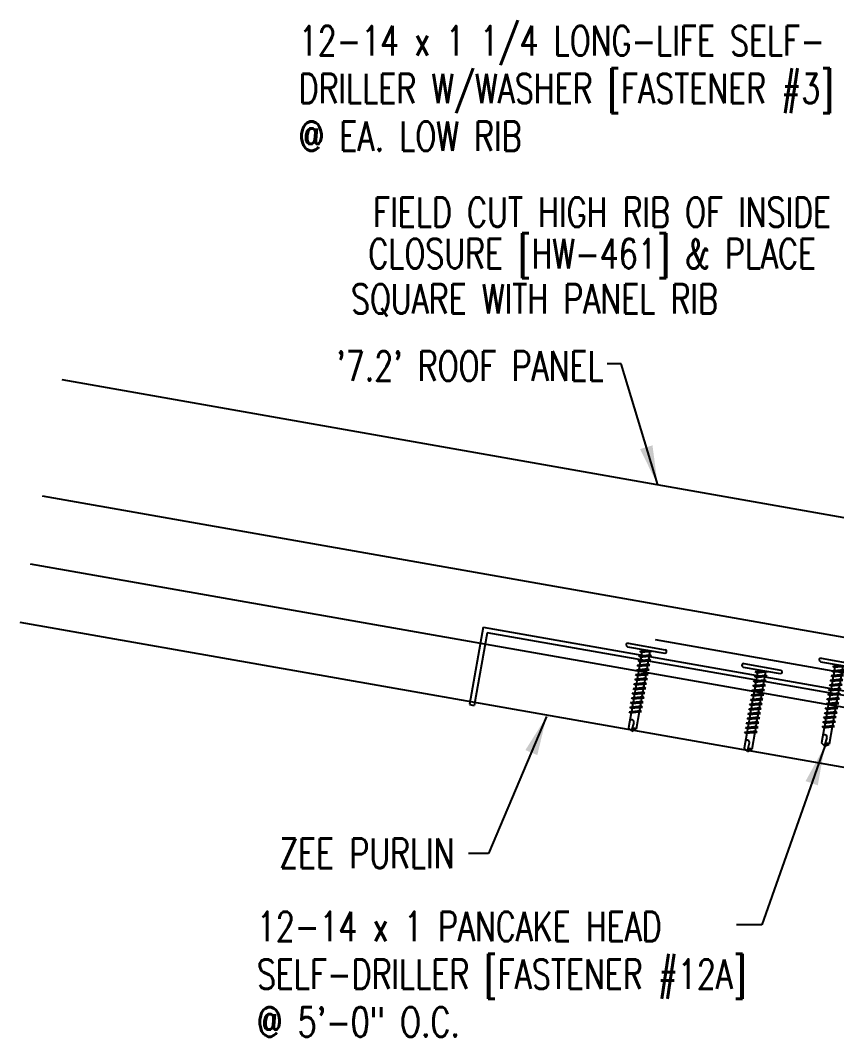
# Model space of a CAD drawing. Header units: inches. Extents: x -33163 to 19162, y -8858 to 30669.
# Drawn here: x -17025.27 to -17014.89, y 18030.15 to 18043.07 of the extents above; entities that cross this region are included whole.
import ezdxf
from ezdxf.enums import TextEntityAlignment as Align

# ---------------------------------------------------------------- set-up
doc = ezdxf.new("R2010")
doc.units = ezdxf.units.IN
doc.layers.get('0').update_dxf_attribs({"color": 9, "lineweight": 0})
for name, color, linetype in [('20 - 7.2 PANEL', 5, 'Continuous'), ('FASTENER', 9, 'Continuous'), ('PURLIN', 1, 'Continuous'), ('STLA', 12, 'Continuous'), ('TEXT', 7, 'Continuous'), ('TRIM', 4, 'Continuous')]:
    doc.layers.add(name, color=color, linetype=linetype)
doc.styles.add('TEXT', font='SIMPLEX.shx', dxfattribs={"width": 0.75, "height": 0.375})
doc.styles.add('TEXT1', font='ROMANS.shx', dxfattribs={"width": 0.75, "height": 0.375})
doc.dimstyles.new('DETAIL$7', dxfattribs={"dimscale": 4, "dimtxt": 0.375, "dimasz": 0.125, "dimexe": 0.0625, "dimexo": 0.0625, "dimgap": 0.0625, "dimtad": 1, "dimdec": 4, "dimzin": 3, "dimdsep": 46, "dimlunit": 4, "dimtxsty": 'TEXT', "dimblk": 'ARCHTICK', "dimcen": 0.0625, "dimclrd": 7, "dimclre": 7, "dimclrt": 2, "dimadec": 0, "dimazin": 0, "dimtfac": 0.6, "dimtdec": 4, "dimtmove": 0, "dimatfit": 3, "dimfxl": 1, "dimfrac": 2, "dimtolj": 1, "dimtzin": 0, "dimarcsym": 0})

# ---------------------------------------------------------------- blocks, each defined once
blk = doc.blocks.new('sd3')
at = {"layer": 'FASTENER'}
for p, q in [((-0.24, 0.082), (0.24, 0.082)), ((-0.24, 0.037), (0.24, 0.037)), ((-0.078, 0.008), (0.023, 0.037)), ((-0.058, -0.003), (-0.078, 0.008)), ((-0.058, -0.003), (0.08, 0.036)), ((-0.048, 0.037), (-0.048, 0.017)), ((0.05, 0.027), (0.05, -0.016)), ((-0.078, -0.052), (0.06, -0.013)), ((-0.058, -0.064), (-0.078, -0.052)), ((-0.078, -0.112), (0.06, -0.073)), ((-0.058, -0.124), (-0.078, -0.112)), ((-0.058, -0.064), (0.08, -0.024)), ((-0.058, -0.124), (0.08, -0.084)), ((-0.048, -0.001), (-0.048, -0.044)), ((-0.048, -0.061), (-0.048, -0.104)), ((-0.048, -0.121), (-0.048, -0.164)), ((0.05, -0.033), (0.05, -0.076)), ((0.05, -0.093), (0.05, -0.136)), ((0.08, -0.024), (0.06, -0.013)), ((0.08, -0.084), (0.06, -0.073)), ((-0.078, -0.172), (0.06, -0.133)), ((-0.058, -0.184), (-0.078, -0.172)), ((-0.078, -0.232), (0.06, -0.193)), ((-0.058, -0.244), (-0.078, -0.232)), ((-0.078, -0.292), (0.06, -0.253)), ((-0.058, -0.184), (0.08, -0.144)), ((-0.058, -0.244), (0.08, -0.204)), ((-0.048, -0.181), (-0.048, -0.224)), ((-0.048, -0.241), (-0.048, -0.284)), ((0.05, -0.153), (0.05, -0.196)), ((0.05, -0.213), (0.05, -0.256)), ((0.08, -0.144), (0.06, -0.133)), ((0.08, -0.204), (0.06, -0.193)), ((0.08, -0.264), (0.06, -0.253)), ((-0.058, -0.304), (-0.078, -0.292)), ((-0.078, -0.353), (0.06, -0.313)), ((-0.058, -0.364), (-0.078, -0.353)), ((-0.078, -0.413), (0.06, -0.373)), ((-0.058, -0.304), (0.08, -0.264)), ((-0.058, -0.364), (0.08, -0.325)), ((-0.058, -0.424), (0.08, -0.385)), ((-0.048, -0.301), (-0.048, -0.344)), ((-0.048, -0.361), (-0.048, -0.404)), ((0.05, -0.273), (0.05, -0.316)), ((0.05, -0.333), (0.05, -0.376)), ((0.08, -0.325), (0.06, -0.313)), ((0.08, -0.385), (0.06, -0.373)), ((-0.058, -0.424), (-0.078, -0.413)), ((-0.078, -0.473), (0.06, -0.433)), ((-0.058, -0.484), (-0.078, -0.473)), ((-0.078, -0.533), (0.06, -0.493)), ((-0.058, -0.484), (0.08, -0.445)), ((-0.058, -0.544), (0.08, -0.505)), ((-0.048, -0.421), (-0.048, -0.464)), ((-0.048, -0.481), (-0.048, -0.524)), ((0.05, -0.393), (0.05, -0.436)), ((0.05, -0.453), (0.05, -0.496)), ((0.05, -0.513), (0.05, -0.556)), ((0.08, -0.445), (0.06, -0.433)), ((0.08, -0.505), (0.06, -0.493)), ((-0.058, -0.544), (-0.078, -0.533)), ((-0.078, -0.593), (0.06, -0.553)), ((-0.058, -0.604), (-0.078, -0.593)), ((-0.078, -0.653), (0.06, -0.614)), ((-0.058, -0.604), (0.08, -0.565)), ((-0.058, -0.664), (0.08, -0.625)), ((-0.048, -0.541), (-0.048, -0.584)), ((-0.048, -0.601), (-0.048, -0.644)), ((0.05, -0.573), (0.05, -0.616)), ((0.05, -0.634), (0.05, -0.676)), ((0.08, -0.565), (0.06, -0.553)), ((0.08, -0.625), (0.06, -0.614)), ((-0.058, -0.664), (-0.078, -0.653)), ((-0.078, -0.713), (0.06, -0.674)), ((-0.058, -0.724), (-0.078, -0.713)), ((-0.078, -0.773), (0.06, -0.734)), ((-0.058, -0.785), (-0.078, -0.773)), ((-0.058, -0.724), (0.08, -0.685)), ((-0.058, -0.785), (0.08, -0.745)), ((-0.048, -0.662), (-0.048, -0.704)), ((-0.048, -0.722), (-0.048, -0.765)), ((0.05, -0.694), (0.05, -0.737)), ((0.05, -0.754), (0.05, -0.977)), ((0.08, -0.685), (0.06, -0.674)), ((0.08, -0.745), (0.06, -0.734)), ((-0.048, -0.782), (-0.048, -0.977)), ((0, -1.003), (0.009, -0.896)), ((0.001, -1.011), (-0.048, -0.977)), ((0.001, -1.011), (0.05, -0.977))]:
    blk.add_line(p, q, dxfattribs=at)
for centre, radius, start, end in [((-0.238, 0.06), 0.0227, 94.6639, 265.3361), ((0.238, 0.06), 0.0227, 274.6639, 85.3361), ((-0.025, -0.903), 0.0349, 11.1445, 130.906), ((0.032, -1.003), 0.032, 55.4585, 194.8454)]:
    blk.add_arc(centre, radius, start, end, dxfattribs=at)
blk = doc.blocks.new('_ArchTick')
at = {"color": 0, "linetype": 'ByBlock', "const_width": 0.15}
blk.add_lwpolyline([(-0.5, -0.5), (0.5, 0.5)], dxfattribs=at)
blk = doc.blocks.new('FD-F12a')
at = {"layer": 'TEXT', "style": 'TEXT1', "width": 0.75}
for s, p in [('12-14 x 1 PANCAKE HEAD', (0.0047, -0.0408)), ('SELF-DRILLER [FASTENER #12A]', (0.0047, -0.1926))]:
    blk.add_text(s, height=0.09375, dxfattribs=at).set_placement(p)
blk.add_attdef('(QUANTITY)', (0.0047, -0.3444), '', height=0.0938, dxfattribs=at)
at = {"layer": 'TEXT', "style": 'TEXT1', "flags": 1}
for tag, p in [('Color', (0.0553, -0.5192)), ('Calc', (0.0553, -0.5192)), ('Opt1', (0.0553, -0.5192)), ('Opt2', (0.0553, -0.5192)), ('Opt3', (0.0553, -0.5192)), ('Description', (0.0553, -0.5192)), ('Multiple', (0.0553, -0.5192)), ('Part', (0.0553, -0.5192)), ('Spare1', (0.0553, -0.7067)), ('Spare2', (0.0553, -0.7067)), ('Spare3', (0.0553, -0.7067)), ('Spare4', (0.0553, -0.7067)), ('Spare5', (0.0553, -0.7067)), ('Spare6', (0.0553, -0.7067)), ('Spare7', (0.0553, -0.7067)), ('Spare8', (0.0553, -0.7067)), ('Spare9', (0.0553, -0.7067)), ('Spare10', (0.0553, -0.7067))]:
    blk.add_attdef(tag, p, '', height=0.0938, dxfattribs=at)
blk = doc.blocks.new('FD-F3')
at = {"layer": 'TEXT', "style": 'TEXT1', "width": 0.75}
for s, p in [('12-14 x 1 1/4 LONG-LIFE SELF-', (0.0047, -0.0408)), ('DRILLER W/WASHER [FASTENER #3]', (0.0047, -0.1926))]:
    blk.add_text(s, height=0.09375, dxfattribs=at).set_placement(p)
blk.add_attdef('(QUANTITY)', (0.0047, -0.3444), '', height=0.0938, dxfattribs=at)

msp = doc.modelspace()

# ---------------------------------------------------------------- linework, layer by layer
at = {"layer": '20 - 7.2 PANEL'}
for p, q in [((-17011.28953, 18036.13081), (-17024.73867, 18038.50226)), ((-17011.55, 18034.6536), (-17024.98554, 18037.02265))]:
    msp.add_line(p, q, dxfattribs=at)
at = {"layer": 'PURLIN'}
for p, q in [((-17005.59799, 18032.71512), (-17025.13757, 18036.16048)), ((-17005.59799, 18031.94976), (-17025.26845, 18035.4182))]:
    msp.add_line(p, q, dxfattribs=at)
at = {"layer": 'STLA'}
for p, q in [((-17019.3853, 18035.35887), (-17019.55895, 18034.37407)), ((-17019.3853, 18035.35887), (-17005.59799, 18032.9278)), ((-17019.3346, 18035.28647), (-17019.4974, 18034.36321)), ((-17005.59799, 18032.86433), (-17019.3346, 18035.28647)), ((-17019.55895, 18034.37407), (-17019.4974, 18034.36321))]:
    msp.add_line(p, q, dxfattribs=at)
at = {"layer": 'TRIM'}
msp.add_line((-17017.19625, 18035.20101), (-17006.36336, 18033.29088), dxfattribs=at)

# ---------------------------------------------------------------- block references
at = {"layer": 'FASTENER'}
for p, rotation in [((-17017.31943, 18035.03061), 350.0000000000003), ((-17014.86597, 18034.84054), 349.9999999999999), ((-17015.85003, 18034.77151), 350.0000000000006)]:
    msp.add_blockref('sd3', p, dxfattribs=dict(at, rotation=rotation))
at = {"layer": 'TEXT', "xscale": 4, "yscale": 4, "zscale": 4}
for name, p, values in [('FD-F3', (-17021.74849, 18042.79051), {'(QUANTITY)': '@ EA. LOW RIB'}), ('FD-F12a', (-17022.28, 18031.52785), {'(QUANTITY)': '@ 5\'-0" O.C.'})]:
    msp.add_blockref(name, p, dxfattribs=at).add_auto_attribs(values)

# ---------------------------------------------------------------- texts
at = {"layer": 'TEXT', "style": 'TEXT1', "width": 0.75}
for s, p in [('FIELD CUT HIGH RIB OF INSIDE', (-17014.96061, 18040.44719)), ('CLOSURE [HW-461] & PLACE ', (-17014.96061, 18039.91993)), ('SQUARE WITH PANEL RIB', (-17016.39941, 18039.34386)), ("'7.2' ROOF PANEL", (-17017.85261, 18038.4903)), ('ZEE PURLIN', (-17019.74739, 18032.2937))]:
    msp.add_text(s, height=0.375, dxfattribs=at).set_placement(p, align=Align.RIGHT)

# ---------------------------------------------------------------- leaders
for points in [[(-17017.16606, 18037.167), (-17017.63145, 18038.70548), (-17017.80991, 18038.70548)], [(-17018.57751, 18034.22341), (-17019.31473, 18032.47897), (-17019.571, 18032.47897)]]:
    msp.add_leader(points, dimstyle='DETAIL$7')
at = {"layer": 'TEXT'}
msp.add_leader([(-17015.04226, 18033.84463), (-17015.84059, 18031.57209), (-17016.16505, 18031.57209)], dimstyle='DETAIL$7', override={"dimtad": 0}, dxfattribs=at)

doc.saveas('drawing.dxf')
